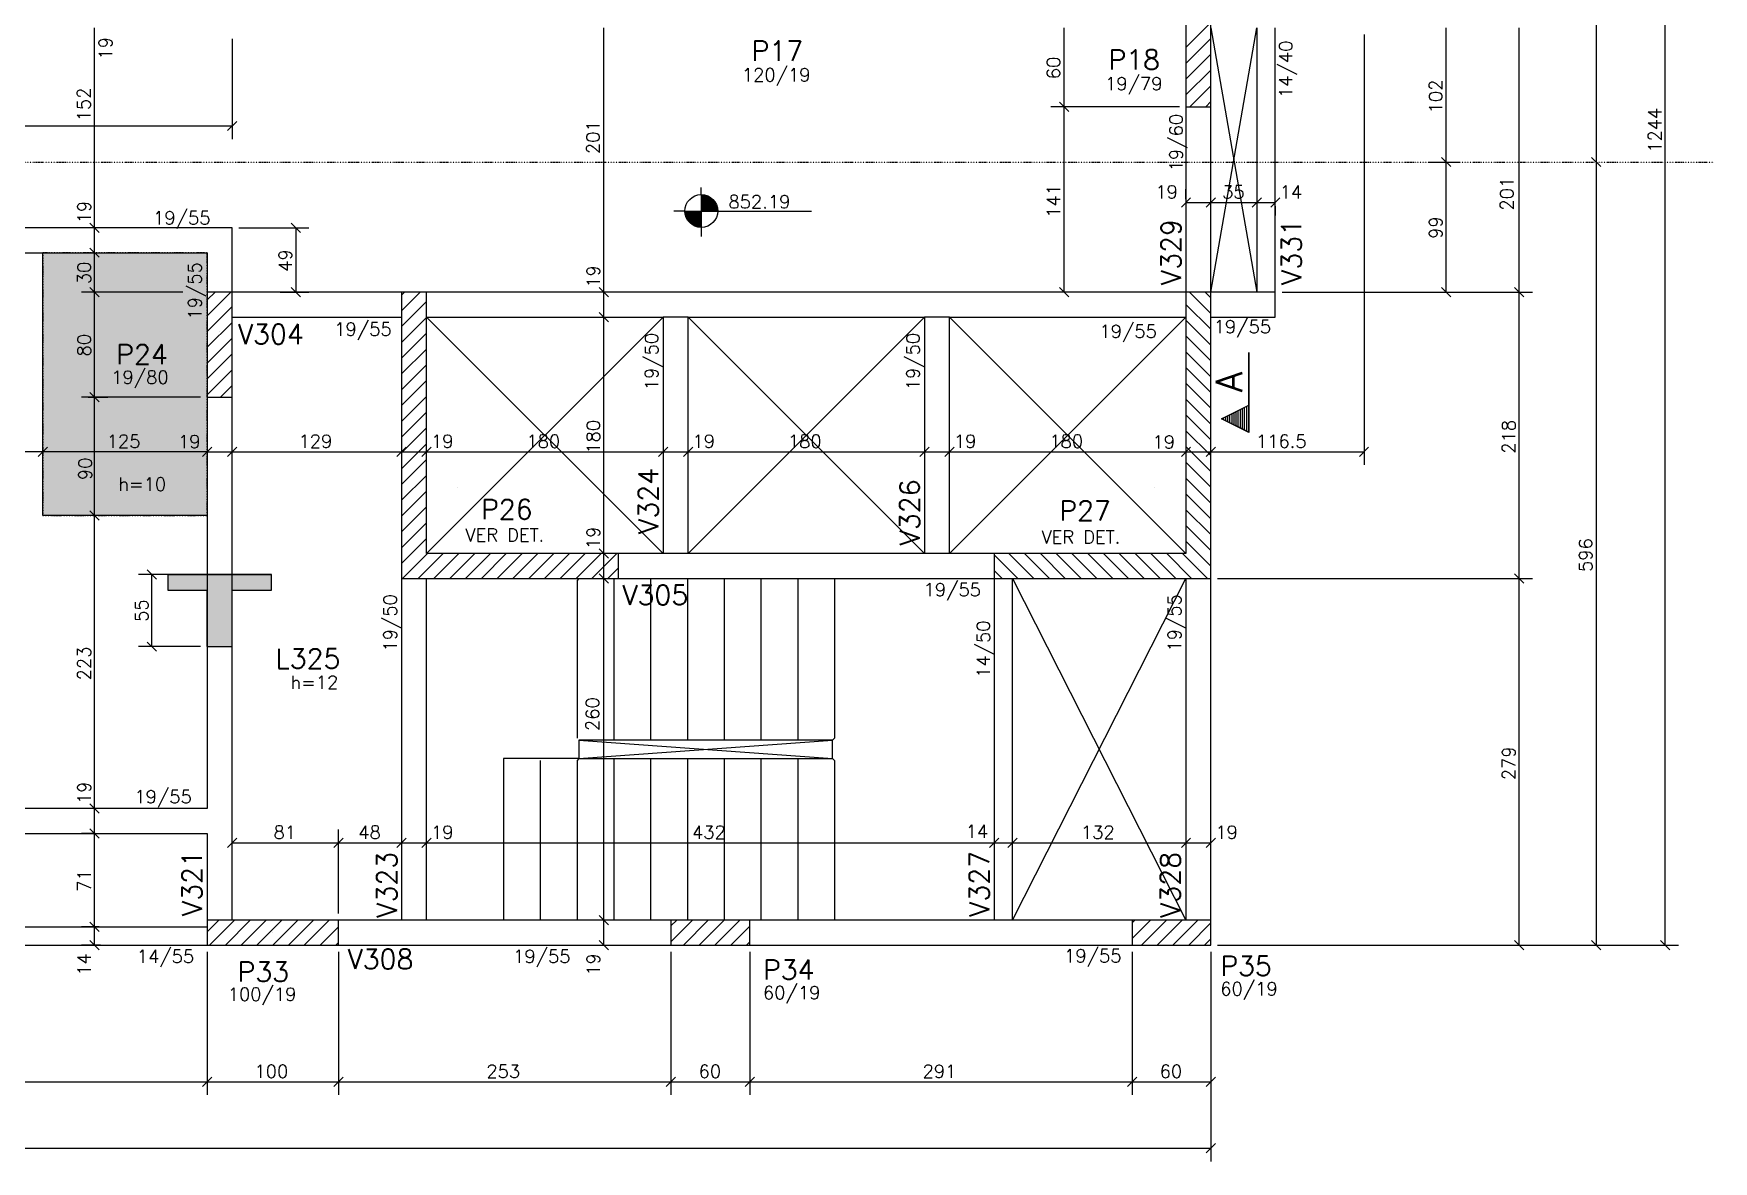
# Model space of a CAD drawing. Extents: x 515 to 6699, y 737 to 3707.
# Drawn here: x 3656 to 4935, y 1798 to 2657 of the extents above; entities that cross this region are included whole.
import ezdxf

# ---------------------------------------------------------------- set-up
doc = ezdxf.new("R2010")
doc.units = 0
doc.header["$MEASUREMENT"] = 0
doc.linetypes.add('ESTILO_TQS_0004', pattern=[2, 0.5, -0.4, 0.1, -0.4, 0.1, -0.5])
for name, color, linetype in [('1', 1, 'CONTINUOUS'), ('2', 2, 'CONTINUOUS'), ('3', 3, 'CONTINUOUS'), ('4', 4, 'CONTINUOUS'), ('6', 6, 'CONTINUOUS'), ('7', 7, 'CONTINUOUS'), ('8', 8, 'CONTINUOUS'), ('9', 9, 'CONTINUOUS')]:
    doc.layers.add(name, color=color, linetype=linetype)
doc.styles.get("Standard").update_dxf_attribs({"font": 'ROMANS.SHX'})

msp = doc.modelspace()

# ---------------------------------------------------------------- linework, layer by layer
at = {"layer": '1', "linetype": 'Continuous'}
for p, q in [((4552.3825, 2460.038), (4587.3825, 2661.038)), ((4552.3825, 2661.038), (4587.3825, 2460.038)), ((3955.3825, 2261.038), (4135.3825, 2441.038)), ((3955.3825, 2441.038), (4135.3825, 2261.038)), ((4154.3825, 2261.038), (4334.3825, 2441.038)), ((4154.3825, 2441.038), (4334.3825, 2261.038)), ((4353.3825, 2261.038), (4533.3825, 2441.038)), ((4353.3825, 2441.038), (4533.3825, 2261.038)), ((4581.106337, 2353.425296), (4581.106337, 2414.081998)), ((4581.193289, 2414.081998), (4581.193289, 2353.284247)), ((4560.451689, 2363.655044), (4581.106385, 2373.982389)), ((4560.64684, 2363.655044), (4581.106337, 2373.88484)), ((4565.23824, 2361.261793), (4565.23824, 2366.048344)), ((4566.833737, 2360.464044), (4566.833737, 2366.846092)), ((4568.42924, 2359.666295), (4568.42924, 2367.643841)), ((4570.024737, 2358.868547), (4570.024737, 2368.441589)), ((4571.62024, 2358.070792), (4571.62024, 2369.23935)), ((4573.215737, 2357.273044), (4573.215737, 2370.037098)), ((4574.811288, 2356.475295), (4574.811288, 2370.834847)), ((4576.406785, 2355.677493), (4576.406785, 2371.632595)), ((4578.002288, 2354.879744), (4578.002288, 2372.430344)), ((4579.597786, 2354.081996), (4579.597786, 2373.22814)), ((4581.193289, 2353.284247), (4560.451689, 2363.655044)), ((4581.106385, 2353.425296), (4560.646787, 2363.655044)), ((4562.047186, 2362.857296), (4562.047186, 2364.616247)), ((4563.642689, 2362.059547), (4563.642689, 2365.250595)), ((4401.3825, 1982.038), (4533.3825, 2242.038)), ((4401.3825, 2242.038), (4533.3825, 1982.038))]:
    msp.add_line(p, q, dxfattribs=at)
at = {"layer": '2', "linetype": 'Continuous'}
for p, q in [((4542.8825, 2640.538), (4542.8825, 2640.538)), ((4444.126657, 2597.502466), (4437.055589, 2604.573534)), ((4444.126657, 2597.502466), (4437.055589, 2604.573534)), ((3803.846966, 2582.915112), (3810.918034, 2589.986179)), ((4734.98597, 2555.502466), (4727.914902, 2562.573534)), ((4734.98597, 2555.502466), (4727.914902, 2562.573534)), ((4842.035301, 2562.573534), (4849.106369, 2555.502466)), ((4842.035301, 2562.573534), (4849.106369, 2555.502466)), ((4529.846966, 2524.740492), (4536.918034, 2531.811559)), ((4548.846966, 2524.740492), (4555.918034, 2531.811559)), ((4548.846966, 2524.740492), (4555.918034, 2531.811559)), ((4583.846966, 2524.740492), (4590.918034, 2531.811559)), ((4583.846966, 2524.740492), (4590.918034, 2531.811559)), ((4597.846966, 2524.740492), (4604.918034, 2531.811559)), ((3706.259279, 2505.502466), (3699.188211, 2512.573534)), ((3706.259279, 2505.502466), (3699.188211, 2512.573534)), ((3852.346658, 2512.573534), (3859.417726, 2505.502466)), ((3706.259279, 2486.502466), (3699.188211, 2493.573534)), ((3706.259279, 2486.502466), (3699.188211, 2493.573534)), ((3706.259279, 2456.502466), (3699.188211, 2463.573534)), ((3706.259279, 2456.502466), (3699.188211, 2463.573534)), ((3852.346658, 2463.573534), (3859.417726, 2456.502466)), ((4093.802828, 2456.502466), (4086.73176, 2463.573534)), ((4093.802828, 2456.502466), (4086.73176, 2463.573534)), ((4444.126657, 2456.502466), (4437.055589, 2463.573534)), ((4734.98597, 2456.502466), (4727.914902, 2463.573534)), ((4790.56319, 2456.502466), (4783.492122, 2463.573534)), ((4790.56319, 2456.502466), (4783.492122, 2463.573534)), ((4093.802828, 2437.502466), (4086.73176, 2444.573534)), ((4093.802828, 2437.502466), (4086.73176, 2444.573534)), ((3797.8825, 2430.038), (3797.8825, 2430.038)), ((3706.259279, 2376.502466), (3699.188211, 2383.573534)), ((3706.259279, 2376.502466), (3699.188211, 2383.573534)), ((3706.259279, 2376.502466), (3699.188211, 2383.573534)), ((3666.918034, 2342.030118), (3659.846966, 2334.95905)), ((3666.918034, 2342.030118), (3659.846966, 2334.95905)), ((3784.846966, 2334.95905), (3791.918034, 2342.030118)), ((3784.846966, 2334.95905), (3791.918034, 2342.030118)), ((3791.918034, 2342.030118), (3784.846966, 2334.95905)), ((3803.846966, 2334.95905), (3810.918034, 2342.030118)), ((3803.846966, 2334.95905), (3810.918034, 2342.030118)), ((3932.846966, 2334.95905), (3939.918034, 2342.030118)), ((3932.846966, 2334.95905), (3939.918034, 2342.030118)), ((3951.846966, 2334.95905), (3958.918034, 2342.030118)), ((3951.846966, 2334.95905), (3958.918034, 2342.030118)), ((4131.846966, 2334.95905), (4138.918034, 2342.030118)), ((4131.846966, 2334.95905), (4138.918034, 2342.030118)), ((4150.846966, 2334.95905), (4157.918034, 2342.030118)), ((4150.846966, 2334.95905), (4157.918034, 2342.030118)), ((4330.846966, 2334.95905), (4337.918034, 2342.030118)), ((4330.846966, 2334.95905), (4337.918034, 2342.030118)), ((4349.846966, 2334.95905), (4356.918034, 2342.030118)), ((4349.846966, 2334.95905), (4356.918034, 2342.030118)), ((4529.846966, 2334.95905), (4536.918034, 2342.030118)), ((4529.846966, 2334.95905), (4536.918034, 2342.030118)), ((4548.846966, 2334.95905), (4555.918034, 2342.030118)), ((4548.846966, 2334.95905), (4555.918034, 2342.030118)), ((4665.346966, 2334.95905), (4672.418034, 2342.030118)), ((3978.973159, 2311.128659), (3978.973159, 2311.128659)), ((4509.791841, 2311.128659), (4509.791841, 2311.128659)), ((3706.259279, 2286.502466), (3699.188211, 2293.573534)), ((3706.259279, 2286.502466), (3699.188211, 2293.573534)), ((4093.802828, 2257.502466), (4086.73176, 2264.573534)), ((4093.802828, 2257.502466), (4086.73176, 2264.573534)), ((3945.8825, 2251.538), (3945.8825, 2251.538)), ((4542.8825, 2251.538), (4542.8825, 2251.538)), ((3749.740486, 2241.655791), (3742.669419, 2248.726858)), ((4093.802828, 2238.502466), (4086.73176, 2245.573534)), ((4093.802828, 2238.502466), (4086.73176, 2245.573534)), ((4790.56319, 2238.502466), (4783.492122, 2245.573534)), ((4790.56319, 2238.502466), (4783.492122, 2245.573534)), ((3749.740486, 2186.655791), (3742.669419, 2193.726858)), ((3706.259279, 2063.502466), (3699.188211, 2070.573534)), ((3706.259279, 2063.502466), (3699.188211, 2070.573534)), ((3706.259279, 2063.502466), (3699.188211, 2070.573534)), ((3706.259279, 2044.502466), (3699.188211, 2051.573534)), ((3706.259279, 2044.502466), (3699.188211, 2051.573534)), ((3803.846966, 2037.39162), (3810.918034, 2044.462688)), ((3884.846966, 2037.39162), (3891.918034, 2044.462688)), ((3884.846966, 2037.39162), (3891.918034, 2044.462688)), ((3932.846966, 2037.39162), (3939.918034, 2044.462688)), ((3932.846966, 2037.39162), (3939.918034, 2044.462688)), ((3951.846966, 2037.39162), (3958.918034, 2044.462688)), ((3951.846966, 2037.39162), (3958.918034, 2044.462688)), ((4383.846966, 2037.39162), (4390.918034, 2044.462688)), ((4383.846966, 2037.39162), (4390.918034, 2044.462688)), ((4397.846966, 2037.39162), (4404.918034, 2044.462688)), ((4397.846966, 2037.39162), (4404.918034, 2044.462688)), ((4529.846966, 2037.39162), (4536.918034, 2044.462688)), ((4529.846966, 2037.39162), (4536.918034, 2044.462688)), ((4548.846966, 2037.39162), (4555.918034, 2044.462688)), ((4093.802828, 1978.502466), (4086.73176, 1985.573534)), ((4093.802828, 1978.502466), (4086.73176, 1985.573534)), ((3706.259279, 1973.502466), (3699.188211, 1980.573534)), ((3706.259279, 1973.502466), (3699.188211, 1980.573534)), ((3838.3825, 1972.538), (3838.3825, 1972.538)), ((4171.3825, 1972.538), (4171.3825, 1972.538)), ((4522.3825, 1972.538), (4522.3825, 1972.538)), ((3706.259279, 1959.502466), (3699.188211, 1966.573534)), ((4093.802828, 1959.502466), (4086.73176, 1966.573534)), ((4790.56319, 1959.502466), (4783.492122, 1966.573534)), ((4842.035301, 1966.573534), (4849.106369, 1959.502466)), ((4901.739999, 1959.502466), (4894.668932, 1966.573534)), ((3784.846966, 1855.451085), (3791.918034, 1862.522152)), ((3784.846966, 1855.451085), (3791.918034, 1862.522152)), ((3884.846966, 1855.451085), (3891.918034, 1862.522152)), ((3884.846966, 1855.451085), (3891.918034, 1862.522152)), ((4137.846966, 1855.451085), (4144.918034, 1862.522152)), ((4137.846966, 1855.451085), (4144.918034, 1862.522152)), ((4197.846966, 1855.451085), (4204.918034, 1862.522152)), ((4197.846966, 1855.451085), (4204.918034, 1862.522152)), ((4488.846966, 1855.451085), (4495.918034, 1862.522152)), ((4488.846966, 1855.451085), (4495.918034, 1862.522152)), ((4548.846966, 1855.451085), (4555.918034, 1862.522152)), ((4548.846966, 1804.887697), (4555.918034, 1811.958765))]:
    msp.add_line(p, q, dxfattribs=at)
at = {"layer": '3', "linetype": 'Continuous'}
for p, q in [((4533.3825, 2646.114501), (4552.3825, 2665.114501)), ((4533.3825, 2634.093686), (4552.3825, 2653.093686)), ((4533.3825, 2622.07287), (4552.3825, 2641.07287)), ((4533.3825, 2610.052055), (4552.3825, 2629.052055)), ((4536.38926, 2601.038), (4552.3825, 2617.03124)), ((4548.410075, 2601.038), (4552.3825, 2605.010425)), ((4164.463391, 2534.245686), (4164.463391, 2539.750431)), ((4164.463391, 2534.245686), (4164.463391, 2509.245686)), ((4164.463391, 2533.638339), (4168.312516, 2533.638339)), ((4164.463391, 2532.84549), (4170.211854, 2532.84549)), ((4164.463391, 2532.052641), (4171.535649, 2532.052641)), ((4151.963391, 2521.745686), (4143.536687, 2521.745686)), ((4164.463343, 2520.952885), (4151.963343, 2520.952885)), ((4151.963391, 2521.745686), (4176.963391, 2521.745686)), ((4164.463343, 2520.160036), (4152.064338, 2520.160036)), ((4164.463343, 2519.367187), (4152.191701, 2519.367187)), ((4164.463391, 2531.25978), (4172.57091, 2531.25978)), ((4164.463391, 2530.46699), (4173.41825, 2530.46699)), ((4164.463391, 2529.674141), (4174.127259, 2529.674141)), ((4164.463391, 2528.88128), (4174.726596, 2528.88128)), ((4164.463391, 2528.088431), (4175.234618, 2528.088431)), ((4164.463391, 2527.295582), (4175.663771, 2527.295582)), ((4164.463391, 2526.502733), (4176.02283, 2526.502733)), ((4164.463391, 2525.709884), (4176.318135, 2525.709884)), ((4164.463391, 2524.917083), (4176.554408, 2524.917083)), ((4164.463391, 2524.124234), (4176.734986, 2524.124234)), ((4164.463391, 2523.331385), (4176.862397, 2523.331385)), ((4164.463391, 2522.538536), (4176.963391, 2522.538536)), ((4176.963391, 2521.745686), (4248.38614, 2521.745686)), ((4164.463343, 2518.574338), (4152.372327, 2518.574338)), ((4164.463343, 2517.781537), (4152.608599, 2517.781537)), ((4164.463343, 2516.98864), (4152.903905, 2516.98864)), ((4164.463343, 2516.195838), (4153.262963, 2516.195838)), ((4164.463343, 2515.402989), (4153.692117, 2515.402989)), ((4164.463343, 2514.61014), (4154.200139, 2514.61014)), ((4164.463343, 2513.817291), (4154.799523, 2513.817291)), ((4164.463343, 2513.02449), (4155.508485, 2513.02449)), ((4164.463343, 2512.231581), (4156.355824, 2512.231581)), ((4164.463343, 2511.43878), (4157.391085, 2511.43878)), ((4164.463343, 2510.645931), (4158.714881, 2510.645931)), ((4164.463343, 2509.853082), (4160.614266, 2509.853082)), ((4164.463391, 2509.245686), (4164.463391, 2502.377154)), ((3788.3825, 2442.051189), (3806.369311, 2460.038)), ((3788.3825, 2454.072004), (3794.348496, 2460.038)), ((3936.3825, 2445.801405), (3950.619095, 2460.038)), ((3936.3825, 2457.822221), (3938.598279, 2460.038)), ((4536.076493, 2460.038), (4552.3825, 2443.731993)), ((4548.097308, 2460.038), (4552.3825, 2455.752808)), ((3788.3825, 2430.030373), (3807.3825, 2449.030373)), ((3936.3825, 2433.78059), (3955.3825, 2452.78059)), ((4533.3825, 2450.711178), (4552.3825, 2431.711178)), ((3788.3825, 2418.009558), (3807.3825, 2437.009558)), ((3936.3825, 2421.759775), (3955.3825, 2440.759775)), ((4533.3825, 2438.690362), (4552.3825, 2419.690362)), ((3788.3825, 2405.988743), (3807.3825, 2424.988743)), ((3936.3825, 2409.738959), (3955.3825, 2428.738959)), ((3936.3825, 2397.718144), (3955.3825, 2416.718144)), ((4533.3825, 2426.669547), (4552.3825, 2407.669547)), ((3788.3825, 2393.967928), (3807.3825, 2412.967928)), ((3936.3825, 2385.697329), (3955.3825, 2404.697329)), ((4533.3825, 2414.648732), (4552.3825, 2395.648732)), ((3788.3825, 2381.947112), (3807.3825, 2400.947112)), ((3936.3825, 2373.676514), (3955.3825, 2392.676514)), ((4533.3825, 2402.627917), (4552.3825, 2383.627917)), ((3798.494203, 2380.038), (3807.3825, 2388.926297)), ((3936.3825, 2361.655698), (3955.3825, 2380.655698)), ((4533.3825, 2390.607101), (4552.3825, 2371.607101)), ((4533.3825, 2378.586286), (4552.3825, 2359.586286)), ((3936.3825, 2349.634883), (3955.3825, 2368.634883)), ((4533.3825, 2366.565471), (4552.3825, 2347.565471)), ((3936.3825, 2337.614068), (3955.3825, 2356.614068)), ((4533.3825, 2354.544656), (4552.3825, 2335.544656)), ((3936.3825, 2325.593252), (3955.3825, 2344.593252)), ((4533.3825, 2342.52384), (4552.3825, 2323.52384)), ((3936.3825, 2313.572437), (3955.3825, 2332.572437)), ((4533.3825, 2330.503025), (4552.3825, 2311.503025)), ((3936.3825, 2301.551622), (3955.3825, 2320.551622)), ((4533.3825, 2318.48221), (4552.3825, 2299.48221)), ((3936.3825, 2289.530807), (3955.3825, 2308.530807)), ((4533.3825, 2306.461394), (4552.3825, 2287.461394)), ((3936.3825, 2277.509991), (3955.3825, 2296.509991)), ((4533.3825, 2294.440579), (4552.3825, 2275.440579)), ((3936.3825, 2265.489176), (3955.3825, 2284.489176)), ((4533.3825, 2282.419764), (4552.3825, 2263.419764)), ((3936.3825, 2253.468361), (3955.3825, 2272.468361)), ((4533.3825, 2270.398949), (4552.3825, 2251.398949)), ((3936.972955, 2242.038), (3955.972955, 2261.038)), ((3948.99377, 2242.038), (3967.99377, 2261.038)), ((3961.014585, 2242.038), (3980.014585, 2261.038)), ((3973.0354, 2242.038), (3992.0354, 2261.038)), ((3985.056216, 2242.038), (4004.056216, 2261.038)), ((3997.077031, 2242.038), (4016.077031, 2261.038)), ((4009.097846, 2242.038), (4028.097846, 2261.038)), ((4021.118661, 2242.038), (4040.118661, 2261.038)), ((4033.139477, 2242.038), (4052.139477, 2261.038)), ((4045.160292, 2242.038), (4064.160292, 2261.038)), ((4057.181107, 2242.038), (4076.181107, 2261.038)), ((4069.201923, 2242.038), (4088.201923, 2261.038)), ((4081.222738, 2242.038), (4100.222738, 2261.038)), ((4387.3825, 2260.12835), (4405.47285, 2242.038)), ((4398.493665, 2261.038), (4417.493665, 2242.038)), ((4410.51448, 2261.038), (4429.51448, 2242.038)), ((4422.535296, 2261.038), (4441.535296, 2242.038)), ((4434.556111, 2261.038), (4453.556111, 2242.038)), ((4446.576926, 2261.038), (4465.576926, 2242.038)), ((4458.597742, 2261.038), (4477.597742, 2242.038)), ((4470.618557, 2261.038), (4489.618557, 2242.038)), ((4482.639372, 2261.038), (4501.639372, 2242.038)), ((4494.660187, 2261.038), (4513.660187, 2242.038)), ((4506.681003, 2261.038), (4525.681003, 2242.038)), ((4518.701818, 2261.038), (4537.701818, 2242.038)), ((4530.722633, 2261.038), (4549.722633, 2242.038)), ((4093.243553, 2242.038), (4101.3825, 2250.176947)), ((4387.3825, 2248.107535), (4393.452035, 2242.038)), ((3788.3825, 1973.239393), (3797.181107, 1982.038)), ((3790.201923, 1963.038), (3809.201923, 1982.038)), ((3802.222738, 1963.038), (3821.222738, 1982.038)), ((3814.243553, 1963.038), (3833.243553, 1982.038)), ((3826.264368, 1963.038), (3845.264368, 1982.038)), ((3838.285184, 1963.038), (3857.285184, 1982.038)), ((3850.305999, 1963.038), (3869.305999, 1982.038)), ((3862.326814, 1963.038), (3881.326814, 1982.038)), ((4141.3825, 1965.614934), (4157.805566, 1982.038)), ((4141.3825, 1977.63575), (4145.78475, 1982.038)), ((4150.826381, 1963.038), (4169.826381, 1982.038)), ((4162.847196, 1963.038), (4181.847196, 1982.038)), ((4174.868012, 1963.038), (4193.868012, 1982.038)), ((4492.3825, 1968.011291), (4506.409209, 1982.038)), ((4492.3825, 1980.032106), (4494.388394, 1982.038)), ((4499.430024, 1963.038), (4518.430024, 1982.038)), ((4511.450839, 1963.038), (4530.450839, 1982.038)), ((4523.471655, 1963.038), (4542.471655, 1982.038)), ((3372.8825, 1977.038), (3788.3825, 1977.038)), ((3874.34763, 1963.038), (3888.3825, 1977.07287)), ((4186.888827, 1963.038), (4201.3825, 1977.531673)), ((4535.49247, 1963.038), (4552.3825, 1979.92803)), ((3372.8825, 1963.038), (3788.3825, 1963.038)), ((3886.368445, 1963.038), (3888.3825, 1965.052055)), ((4198.909642, 1963.038), (4201.3825, 1965.510858)), ((4547.513285, 1963.038), (4552.3825, 1967.907215))]:
    msp.add_line(p, q, dxfattribs=at)
for points in [[(4587.3825, 2661.038), (4587.3825, 2460.038)], [(4601.3825, 2441.038), (4601.3825, 2661.038)], [(4533.3825, 2601.038), (4533.3825, 2460.038)], [(4552.3825, 2460.038), (4552.3825, 2601.038)], [(3807.3825, 2509.038), (3360.8825, 2509.038)], [(3807.3825, 2460.038), (3807.3825, 2509.038)], [(3370.3825, 2490.038), (3788.3825, 2490.038)], [(3788.3825, 2490.038), (3788.3825, 2460.038)], [(3936.3825, 2460.038), (3807.3825, 2460.038)], [(4144.8825, 2460.038), (3955.3825, 2460.038)], [(4343.8825, 2460.038), (4144.8825, 2460.038)], [(4533.3825, 2460.038), (4343.8825, 2460.038)], [(4587.3825, 2460.038), (4552.3825, 2460.038)], [(4601.3825, 2460.038), (4587.3825, 2460.038)], [(3807.3825, 2441.038), (3936.3825, 2441.038)], [(3955.3825, 2441.038), (4135.3825, 2441.038)], [(4135.3825, 2441.038), (4135.3825, 2261.038)], [(4154.3825, 2441.038), (4135.3825, 2441.038)], [(4154.3825, 2441.038), (4334.3825, 2441.038)], [(4154.3825, 2261.038), (4154.3825, 2441.038)], [(4334.3825, 2441.038), (4334.3825, 2261.038)], [(4353.3825, 2441.038), (4334.3825, 2441.038)], [(4353.3825, 2441.038), (4533.3825, 2441.038)], [(4353.3825, 2261.038), (4353.3825, 2441.038)], [(4552.3825, 2441.038), (4601.3825, 2441.038)], [(3788.3825, 2380.038), (3788.3825, 2067.038)], [(3807.3825, 2057.538), (3807.3825, 2380.038)], [(4135.3825, 2261.038), (4101.3825, 2261.038)], [(4154.3825, 2261.038), (4135.3825, 2261.038)], [(4334.3825, 2261.038), (4154.3825, 2261.038)], [(4353.3825, 2261.038), (4334.3825, 2261.038)], [(4387.3825, 2261.038), (4353.3825, 2261.038)], [(3936.3825, 2242.038), (3936.3825, 1982.038)], [(3955.3825, 1982.038), (3955.3825, 2242.038)], [(4101.3825, 2242.038), (4343.8825, 2242.038)], [(4343.8825, 2242.038), (4387.3825, 2242.038)], [(4387.3825, 2242.038), (4387.3825, 1982.038)], [(4401.3825, 1982.038), (4401.3825, 2242.038)], [(4533.3825, 2242.038), (4533.3825, 1982.038)], [(4552.3825, 1982.038), (4552.3825, 2242.038)], [(3788.3825, 2067.038), (3370.3825, 2067.038)], [(3370.3825, 2048.038), (3788.3825, 2048.038)], [(3788.3825, 2048.038), (3788.3825, 1982.038)], [(3807.3825, 1982.038), (3807.3825, 2057.538)], [(3936.3825, 1982.038), (3888.3825, 1982.038)], [(3955.3825, 1982.038), (3936.3825, 1982.038)], [(4141.3825, 1982.038), (3955.3825, 1982.038)], [(4387.3825, 1982.038), (4201.3825, 1982.038)], [(4401.3825, 1982.038), (4387.3825, 1982.038)], [(4492.3825, 1982.038), (4401.3825, 1982.038)], [(3888.3825, 1963.038), (3945.8825, 1963.038)], [(3945.8825, 1963.038), (4141.3825, 1963.038)], [(4201.3825, 1963.038), (4394.3825, 1963.038)], [(4394.3825, 1963.038), (4492.3825, 1963.038)]]:
    msp.add_lwpolyline(points, dxfattribs=at)
at = {"layer": '3', "linetype": 'ESTILO_TQS_0004'}
msp.add_lwpolyline([(3788.3825, 2490.038), (3663.3825, 2490.038), (3663.3825, 2290.038), (3788.3825, 2290.038), (3788.3825, 2490.038)], dxfattribs=at)
at = {"layer": '3', "linetype": 'Continuous'}
msp.add_circle((4164.463391, 2521.745686), 12.5, dxfattribs=at)
at = {"layer": '6', "linetype": 'Continuous'}
for p, q in [((3758.3825, 2245.191324), (3788.3825, 2245.191324)), ((3788.3825, 2245.191324), (3807.3825, 2245.191324)), ((3807.3825, 2245.191324), (3837.3825, 2245.191324)), ((3758.3825, 2233.191324), (3788.3825, 2233.191324)), ((3788.3825, 2190.191324), (3788.3825, 2233.191324)), ((3807.3825, 2190.191324), (3807.3825, 2233.191324)), ((3807.3825, 2233.191324), (3837.3825, 2233.191324)), ((3788.3825, 2190.191324), (3807.3825, 2190.191324))]:
    msp.add_line(p, q, dxfattribs=at)
at = {"layer": '7', "linetype": 'Continuous'}
for points in [[(4533.3825, 2601.038), (4552.3825, 2601.038), (4552.3825, 2680.038), (4533.3825, 2680.038), (4533.3825, 2601.038)], [(3788.3825, 2380.038), (3807.3825, 2380.038), (3807.3825, 2460.038), (3788.3825, 2460.038), (3788.3825, 2380.038)], [(3936.3825, 2242.038), (4101.3825, 2242.038), (4101.3825, 2261.038), (3955.3825, 2261.038), (3955.3825, 2460.038), (3936.3825, 2460.038), (3936.3825, 2242.038)], [(4552.3825, 2242.038), (4552.3825, 2460.038), (4533.3825, 2460.038), (4533.3825, 2261.038), (4387.3825, 2261.038), (4387.3825, 2242.038), (4552.3825, 2242.038)], [(3788.3825, 1963.038), (3888.3825, 1963.038), (3888.3825, 1982.038), (3788.3825, 1982.038), (3788.3825, 1963.038)], [(4141.3825, 1963.038), (4201.3825, 1963.038), (4201.3825, 1982.038), (4141.3825, 1982.038), (4141.3825, 1963.038)], [(4492.3825, 1963.038), (4552.3825, 1963.038), (4552.3825, 1982.038), (4492.3825, 1982.038), (4492.3825, 1963.038)]]:
    msp.add_lwpolyline(points, dxfattribs=at)
at = {"layer": '8', "linetype": 'Continuous'}
msp.add_lwpolyline([(3758.3825, 2245.191324), (3758.3825, 2233.191324), (3788.3825, 2233.191324), (3788.3825, 2190.191324), (3807.3825, 2190.191324), (3807.3825, 2233.191324), (3837.3825, 2233.191324), (3837.3825, 2245.191324), (3758.3825, 2245.191324)], dxfattribs=at)
for points in [[(3758.3825, 2245.191324), (3758.3825, 2233.191324), (3788.3825, 2233.191324)], [(3758.3825, 2245.191324), (3788.3825, 2233.191324), (3837.3825, 2245.191324)], [(3788.3825, 2233.191324), (3807.3825, 2233.191324), (3837.3825, 2245.191324)], [(3807.3825, 2233.191324), (3837.3825, 2233.191324), (3837.3825, 2245.191324)], [(3788.3825, 2190.191324), (3807.3825, 2190.191324), (3788.3825, 2233.191324)], [(3807.3825, 2190.191324), (3807.3825, 2233.191324), (3788.3825, 2233.191324)]]:
    msp.add_solid(points, dxfattribs=at)
at = {"layer": '9', "linetype": 'Continuous'}
for p, q in [((4845.570835, 3207.038), (4845.570835, 2559.038)), ((4898.204466, 1963.038), (4898.204466, 3207.038)), ((3702.723745, 2509.038), (3702.723745, 2661.038)), ((4090.267294, 2460.038), (4090.267294, 2661.038)), ((4440.591123, 2601.038), (4440.591123, 2661.038)), ((4731.450436, 2559.038), (4731.450436, 2661.038)), ((4787.027656, 2460.038), (4787.027656, 2661.038)), ((3807.3825, 2652.792355), (3807.3825, 2576.450645)), ((4668.8825, 2656.038), (4668.8825, 2328.494584)), ((4528.3825, 2601.038), (4430.591123, 2601.038)), ((4440.591123, 2460.038), (4440.591123, 2601.038)), ((3385.8825, 2586.450645), (3807.3825, 2586.450645)), ((4717.843687, 2559.038), (4741.450436, 2559.038)), ((4731.450436, 2460.038), (4731.450436, 2559.038)), ((4845.570835, 2559.038), (4845.570835, 1963.038)), ((4533.3825, 2530.822652), (4533.3825, 2538.276026)), ((4552.3825, 2532.750303), (4552.3825, 2538.276026)), ((4533.3825, 2528.276026), (4552.3825, 2528.276026)), ((4552.3825, 2528.276026), (4587.3825, 2528.276026)), ((4587.3825, 2528.358013), (4587.3825, 2518.276026)), ((4587.3825, 2528.276026), (4601.3825, 2528.276026)), ((4601.3825, 2525.378917), (4601.3825, 2518.276026)), ((3700.390823, 2509.038), (3692.723745, 2509.038)), ((3702.723745, 2490.038), (3702.723745, 2509.038)), ((3812.3825, 2509.038), (3865.882192, 2509.038)), ((3855.882192, 2509.038), (3855.882192, 2460.038)), ((3700.795949, 2490.038), (3712.723745, 2490.038)), ((3702.723745, 2460.038), (3702.723745, 2490.038)), ((3769.770304, 2460.038), (3692.723745, 2460.038)), ((3702.723745, 2380.038), (3702.723745, 2460.038)), ((3844.056624, 2460.038), (3865.882192, 2460.038)), ((4090.267294, 2441.038), (4090.267294, 2460.038)), ((4447.674413, 2460.038), (4430.591123, 2460.038)), ((4606.528509, 2460.038), (4797.027656, 2460.038)), ((4714.653959, 2460.038), (4741.450436, 2460.038)), ((4787.027656, 2242.038), (4787.027656, 2460.038)), ((4090.267294, 2261.038), (4090.267294, 2441.038)), ((3783.3825, 2380.038), (3692.723745, 2380.038)), ((3697.723745, 2380.038), (3712.723745, 2380.038)), ((3702.723745, 2290.038), (3702.723745, 2380.038)), ((3663.3825, 2338.494584), (3370.3825, 2338.494584)), ((3788.3825, 2338.494584), (3663.3825, 2338.494584)), ((3788.3825, 2338.494584), (3807.3825, 2338.494584)), ((3807.3825, 2338.494584), (3936.3825, 2338.494584)), ((3936.3825, 2338.494584), (3955.3825, 2338.494584)), ((3955.3825, 2338.494584), (4135.3825, 2338.494584)), ((4135.3825, 2338.494584), (4154.3825, 2338.494584)), ((4154.3825, 2338.494584), (4334.3825, 2338.494584)), ((4334.3825, 2338.494584), (4353.3825, 2338.494584)), ((4353.3825, 2338.494584), (4533.3825, 2338.494584)), ((4533.3825, 2338.494584), (4552.3825, 2338.494584)), ((4552.3825, 2338.494584), (4668.8825, 2338.494584)), ((3702.723745, 2067.038), (3702.723745, 2290.038)), ((4090.267294, 2242.038), (4090.267294, 2261.038)), ((3759.873705, 2245.191324), (3736.204953, 2245.191324)), ((3746.204953, 2190.191324), (3746.204953, 2245.191324)), ((4071.3825, 2242.038), (4069.8825, 2240.538)), ((4069.8825, 2240.538), (4069.8825, 2120.538)), ((4093.802828, 2238.502466), (4086.73176, 2245.573534)), ((4093.802828, 2238.502466), (4086.73176, 2245.573534)), ((4090.267294, 1982.038), (4090.267294, 2242.038)), ((4090.267294, 1982.038), (4090.267294, 2242.038)), ((4097.8825, 2242.038), (4097.8825, 2119.038)), ((4125.8825, 2242.038), (4125.8825, 2119.038)), ((4153.8825, 2242.038), (4153.8825, 2119.038)), ((4181.8825, 2242.038), (4181.8825, 2119.038)), ((4209.8825, 2242.038), (4209.8825, 2119.038)), ((4237.8825, 2242.038), (4237.8825, 2119.038)), ((4265.8825, 2242.038), (4265.8825, 2120.538)), ((4557.3825, 2242.038), (4797.027656, 2242.038)), ((4787.027656, 1963.038), (4787.027656, 2242.038)), ((3783.3825, 2190.191324), (3736.204953, 2190.191324)), ((4071.3825, 2119.038), (4264.3825, 2105.038)), ((4071.3825, 2105.038), (4264.3825, 2119.038)), ((4264.3825, 2119.038), (4265.8825, 2120.538)), ((4013.8825, 2105.038), (4013.8825, 1982.038)), ((4071.3825, 2105.038), (4013.8825, 2105.038)), ((4041.8825, 2103.538), (4041.8825, 1982.038)), ((4071.3825, 2105.038), (4069.8825, 2103.538)), ((4069.8825, 2103.538), (4069.8825, 1982.038)), ((4097.8825, 2105.038), (4097.8825, 1982.038)), ((4125.8825, 2105.038), (4125.8825, 1982.038)), ((4153.8825, 2105.038), (4153.8825, 1982.038)), ((4181.8825, 2105.038), (4181.8825, 1982.038)), ((4209.8825, 2105.038), (4209.8825, 1982.038)), ((4237.8825, 2105.038), (4237.8825, 1982.038)), ((4264.3825, 2105.038), (4265.8825, 2103.538)), ((4265.8825, 2103.538), (4265.8825, 1982.038)), ((3698.007304, 2067.038), (3692.723745, 2067.038)), ((3702.723745, 2048.038), (3702.723745, 2067.038)), ((3703.111382, 2048.038), (3692.723745, 2048.038)), ((3702.723745, 1977.038), (3702.723745, 2048.038)), ((3888.3825, 1987.038), (3888.3825, 2050.927154)), ((3807.3825, 2040.927154), (3888.3825, 2040.927154)), ((3888.3825, 2040.927154), (3936.3825, 2040.927154)), ((3936.3825, 2040.927154), (3955.3825, 2040.927154)), ((3955.3825, 2040.927154), (4387.3825, 2040.927154)), ((4387.3825, 2040.927154), (4401.3825, 2040.927154)), ((4401.3825, 2040.927154), (4533.3825, 2040.927154)), ((4533.3825, 2040.927154), (4552.3825, 2040.927154)), ((4093.802828, 1978.502466), (4086.73176, 1985.573534)), ((4093.802828, 1978.502466), (4086.73176, 1985.573534)), ((4090.267294, 1963.038), (4090.267294, 1982.038)), ((3706.23054, 1977.038), (3692.723745, 1977.038)), ((3702.723745, 1963.038), (3702.723745, 1977.038)), ((3707.08122, 1963.038), (3692.723745, 1963.038)), ((3788.3825, 1958.038), (3788.3825, 1848.986619)), ((3888.3825, 1958.038), (3888.3825, 1848.986619)), ((4141.3825, 1958.038), (4141.3825, 1848.986619)), ((4201.3825, 1958.038), (4201.3825, 1848.986619)), ((4492.3825, 1958.038), (4492.3825, 1848.986619)), ((4552.3825, 1958.038), (4552.3825, 1848.986619)), ((4557.3825, 1963.038), (4797.027656, 1963.038)), ((4792.027656, 1963.038), (4855.570835, 1963.038)), ((4850.570835, 1963.038), (4908.204466, 1963.038)), ((3372.8825, 1858.986619), (3788.3825, 1858.986619)), ((3788.3825, 1858.986619), (3888.3825, 1858.986619)), ((3888.3825, 1858.986619), (4141.3825, 1858.986619)), ((4141.3825, 1858.986619), (4201.3825, 1858.986619)), ((4201.3825, 1858.986619), (4492.3825, 1858.986619)), ((4492.3825, 1858.986619), (4552.3825, 1858.986619)), ((4552.3825, 1853.986619), (4552.3825, 1798.423231)), ((1178.8825, 1808.423231), (4552.3825, 1808.423231))]:
    msp.add_line(p, q, dxfattribs=at)
at = {"layer": '9', "linetype": 'ESTILO_TQS_0004'}
msp.add_line((915.68257, 2559.038), (4934.813337, 2559.038), dxfattribs=at)
at = {"layer": '9', "linetype": 'Continuous'}
for points in [[(3788.3825, 2290.038), (3663.3825, 2290.038), (3663.3825, 2490.038), (3788.3825, 2490.038), (3788.3825, 2290.038)], [(4071.3825, 2105.038), (4264.3825, 2105.038), (4264.3825, 2119.038), (4071.3825, 2119.038), (4071.3825, 2105.038)]]:
    msp.add_lwpolyline(points, dxfattribs=at)
for points in [[(3663.3825, 2290.038), (3663.3825, 2490.038), (3788.3825, 2290.038)], [(3663.3825, 2490.038), (3788.3825, 2490.038), (3788.3825, 2290.038)], [(3788.3825, 2290.038), (3788.3825, 2290.038), (3788.3825, 2490.038)]]:
    msp.add_solid(points, dxfattribs=at)

# ---------------------------------------------------------------- texts
at = {"layer": '1', "linetype": 'Continuous'}
msp.add_text('A', height=20, rotation=90, dxfattribs=at).set_placement((4576.193289, 2384.081998))
at = {"layer": '2', "linetype": 'Continuous'}
for s, p in [('19', (3716.032159, 2637.034724)), ('60', (4437.591123, 2622.038)), ('152', (3699.549907, 2589.986321)), ('102', (4728.450436, 2596.038)), ('1244', (4895.204466, 2566.038)), ('201', (4087.054644, 2565.038562)), ('141', (4437.591123, 2516.538)), ('201', (4782.588141, 2522.06624)), ('19', (3699.723745, 2512.37133)), ('99', (4728.450436, 2500.538)), ('30', (3699.723745, 2466.038)), ('49', (3852.882192, 2475.538)), ('19', (4087.267294, 2463.37133)), ('80', (3699.723745, 2411.038)), ('180', (4087.267294, 2337.038)), ('218', (4784.027656, 2337.038)), ('90', (3700.517087, 2316.914563)), ('19', (4087.267294, 2264.37133)), ('596', (4842.570835, 2247.038)), ('55', (3743.464069, 2209.041602)), ('223', (3699.723745, 2164.538)), ('260', (4086.613487, 2125.933746)), ('279', (4784.027656, 2088.538)), ('19', (3699.723745, 2070.37133)), ('71', (3699.723745, 2003.538)), ('14', (3699.723745, 1939.70467)), ('19', (4087.267294, 1939.70467))]:
    msp.add_text(s, height=10, rotation=90, dxfattribs=at).set_placement(p)
for s, p in [('19', (4510.04917, 2531.276026)), ('35', (4560.8825, 2531.276026)), ('14', (4604.71583, 2531.276026)), ('125', (3711.8825, 2341.494584)), ('19', (3766.160983, 2341.242862)), ('129', (3857.8825, 2341.494584)), ('19', (3958.71583, 2341.494584)), ('180', (4031.3825, 2341.494584)), ('19', (4157.71583, 2341.494584)), ('180', (4230.3825, 2341.494584)), ('19', (4356.71583, 2341.494584)), ('180', (4429.3825, 2341.494584)), ('19', (4507.85679, 2340.979971)), ('116.5', (4586.6325, 2341.494584)), ('81', (3838.8825, 2043.927154)), ('48', (3903.3825, 2043.927154)), ('19', (3958.71583, 2043.927154)), ('432', (4157.3825, 2043.927154)), ('14', (4365.691833, 2044.563415)), ('132', (4453.3825, 2043.927154)), ('19', (4555.71583, 2043.927154)), ('100', (3824.3825, 1861.986619)), ('253', (4000.8825, 1861.986619)), ('60', (4162.3825, 1861.986619)), ('291', (4332.8825, 1861.986619)), ('60', (4513.3825, 1861.986619))]:
    msp.add_text(s, height=10, dxfattribs=at).set_placement(p)
at = {"layer": '3', "linetype": 'Continuous'}
for s, p in [('14/40', (4614.306783, 2607.789914)), ('19/60', (4530.842934, 2551.977299)), ('19/55', (3783.954248, 2439.153626)), ('19/50', (4131.6325, 2385.33591)), ('19/50', (4330.6325, 2385.33591)), ('19/50', (3932.6325, 2186.468419)), ('19/55', (4529.6325, 2186.468419)), ('14/50', (4384.174236, 2166.424189))]:
    msp.add_text(s, height=10, rotation=90, dxfattribs=at).set_placement(p)
for s, p in [('120/19', (4195.339444, 2620.336579)), ('19/79', (4471.787117, 2613.70006)), ('852.19', (4185.12121, 2523.813092)), ('19/55', (3747.21233, 2511.508118)), ('19/55', (3885.099447, 2426.867572)), ('19/55', (4467.486558, 2425.197518)), ('19/55', (4554.455397, 2428.713778)), ('19/80', (3715.328524, 2390.214311)), ('h=10', (3720.775532, 2308.878448)), ('VER DET.', (3984.942756, 2270.204706)), ('VER DET.', (4423.42661, 2268.647147)), ('19/55', (4333.650632, 2228.544566)), ('h=12', (3851.74614, 2158.022059)), ('19/55', (3732.964674, 2071.020478)), ('14/55', (3734.786181, 1949.46364)), ('19/55', (4021.254516, 1949.505323)), ('19/55', (4440.604499, 1949.88498)), ('100/19', (3804.045131, 1920.639958)), ('60/19', (4211.421231, 1921.814696)), ('60/19', (4559.513354, 1924.722573))]:
    msp.add_text(s, height=10, dxfattribs=at).set_placement(p)
at = {"layer": '4', "linetype": 'Continuous'}
for s, p in [('P17', (4202.751391, 2636.156172)), ('P18', (4474.400029, 2629.446606)), ('V304', (3811.751444, 2420.503456)), ('P24', (3719.180149, 2405.108648)), ('P26', (3996.845675, 2287.253977)), ('P27', (4436.955507, 2286.23841)), ('V305', (4104.374187, 2221.99086)), ('L325', (3840.305238, 2173.591946)), ('V308', (3895.195027, 1944.877169)), ('P33', (3811.529215, 1935.246058)), ('P34', (4211.421231, 1936.814696)), ('P35', (4559.513354, 1939.722573))]:
    msp.add_text(s, height=15, dxfattribs=at).set_placement(p)
for s, p in [('V329', (4529.478272, 2465.412037)), ('V331', (4621.143095, 2465.545361)), ('V324', (4131.6325, 2276.038)), ('V326', (4330.6325, 2267.322163)), ('V321', (3784.278996, 1985.177814)), ('V323', (3932.6325, 1983.888808)), ('V327', (4383.514712, 1984.552427)), ('V328', (4529.024684, 1983.79435))]:
    msp.add_text(s, height=15, rotation=90, dxfattribs=at).set_placement(p)

doc.saveas('drawing.dxf')
